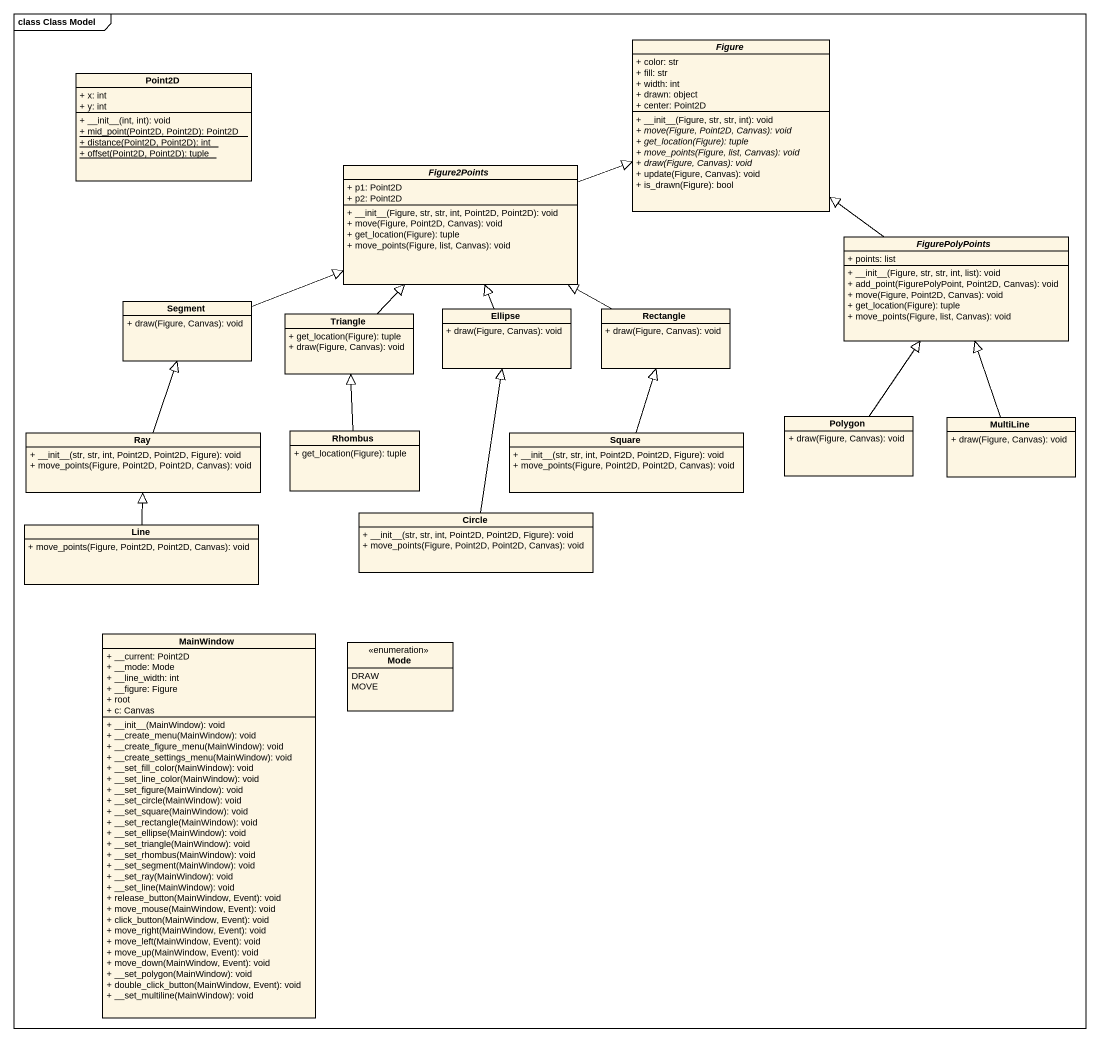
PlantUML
@startuml
mainframe class Class Model
hide circle
hide empty members
skinparam classAttributeIconSize 0
abstract class Figure {
  + color: str
  + fill: str
  + width: int
  + drawn: object
  + center: Point2D
  + ~__init~__(Figure, str, str, int): void
  {abstract} + move(Figure, Point2D, Canvas): void
  {abstract} + get_location(Figure): tuple
  {abstract} + move_points(Figure, list, Canvas): void
  {abstract} + draw(Figure, Canvas): void
  + update(Figure, Canvas): void
  + is_drawn(Figure): bool
}
class Point2D {
  + x: int
  + y: int
  + ~__init~__(int, int): void
  {static} + mid_point(Point2D, Point2D): Point2D
  {static} + distance(Point2D, Point2D): int
  {static} + offset(Point2D, Point2D): tuple
}
abstract class Figure2Points {
  + p1: Point2D
  + p2: Point2D
  + ~__init~__(Figure, str, str, int, Point2D, Point2D): void
  + move(Figure, Point2D, Canvas): void
  + get_location(Figure): tuple
  + move_points(Figure, list, Canvas): void
}
abstract class FigurePolyPoints {
  + points: list
  + ~__init~__(Figure, str, str, int, list): void
  + add_point(FigurePolyPoint, Point2D, Canvas): void
  + move(Figure, Point2D, Canvas): void
  + get_location(Figure): tuple
  + move_points(Figure, list, Canvas): void
}
class Segment {
  + draw(Figure, Canvas): void
}
class Triangle {
  + get_location(Figure): tuple
  + draw(Figure, Canvas): void
}
class Ellipse {
  + draw(Figure, Canvas): void
}
class "Rectangle" as Rectangle_ {
  + draw(Figure, Canvas): void
}
class Ray {
  + ~__init~__(str, str, int, Point2D, Point2D, Figure): void
  + move_points(Figure, Point2D, Point2D, Canvas): void
}
class Rhombus {
  + get_location(Figure): tuple
}
class Square {
  + ~__init~__(str, str, int, Point2D, Point2D, Figure): void
  + move_points(Figure, Point2D, Point2D, Canvas): void
}
class Polygon {
  + draw(Figure, Canvas): void
}
class MultiLine {
  + draw(Figure, Canvas): void
}
class "Circle" as Circle_ {
  + ~__init~__(str, str, int, Point2D, Point2D, Figure): void
  + move_points(Figure, Point2D, Point2D, Canvas): void
}
class Line {
  + move_points(Figure, Point2D, Point2D, Canvas): void
}
class MainWindow {
  + __current: Point2D
  + __mode: Mode
  + __line_width: int
  + __figure: Figure
  + root
  + c: Canvas
  + ~__init~__(MainWindow): void
  + __create_menu(MainWindow): void
  + __create_figure_menu(MainWindow): void
  + __create_settings_menu(MainWindow): void
  + __set_fill_color(MainWindow): void
  + __set_line_color(MainWindow): void
  + __set_figure(MainWindow): void
  + __set_circle(MainWindow): void
  + __set_square(MainWindow): void
  + __set_rectangle(MainWindow): void
  + __set_ellipse(MainWindow): void
  + __set_triangle(MainWindow): void
  + __set_rhombus(MainWindow): void
  + __set_segment(MainWindow): void
  + __set_ray(MainWindow): void
  + __set_line(MainWindow): void
  + release_button(MainWindow, Event): void
  + move_mouse(MainWindow, Event): void
  + click_button(MainWindow, Event): void
  + move_right(MainWindow, Event): void
  + move_left(MainWindow, Event): void
  + move_up(MainWindow, Event): void
  + move_down(MainWindow, Event): void
  + __set_polygon(MainWindow): void
  + double_click_button(MainWindow, Event): void
  + __set_multiline(MainWindow): void
}
enum Mode {
  DRAW
  MOVE
}
Figure2Points -right-|> Figure
FigurePolyPoints -up-|> Figure
Segment -right-|> Figure2Points
Triangle -up-|> Figure2Points
Ellipse -up-|> Figure2Points
Rectangle_ -left-|> Figure2Points
Ray -up-|> Segment
Rhombus -up-|> Triangle
Square -up-|> Rectangle_
Polygon -up-|> FigurePolyPoints
MultiLine -up-|> FigurePolyPoints
Circle_ -up-|> Ellipse
Line -up-|> Ray
@enduml
